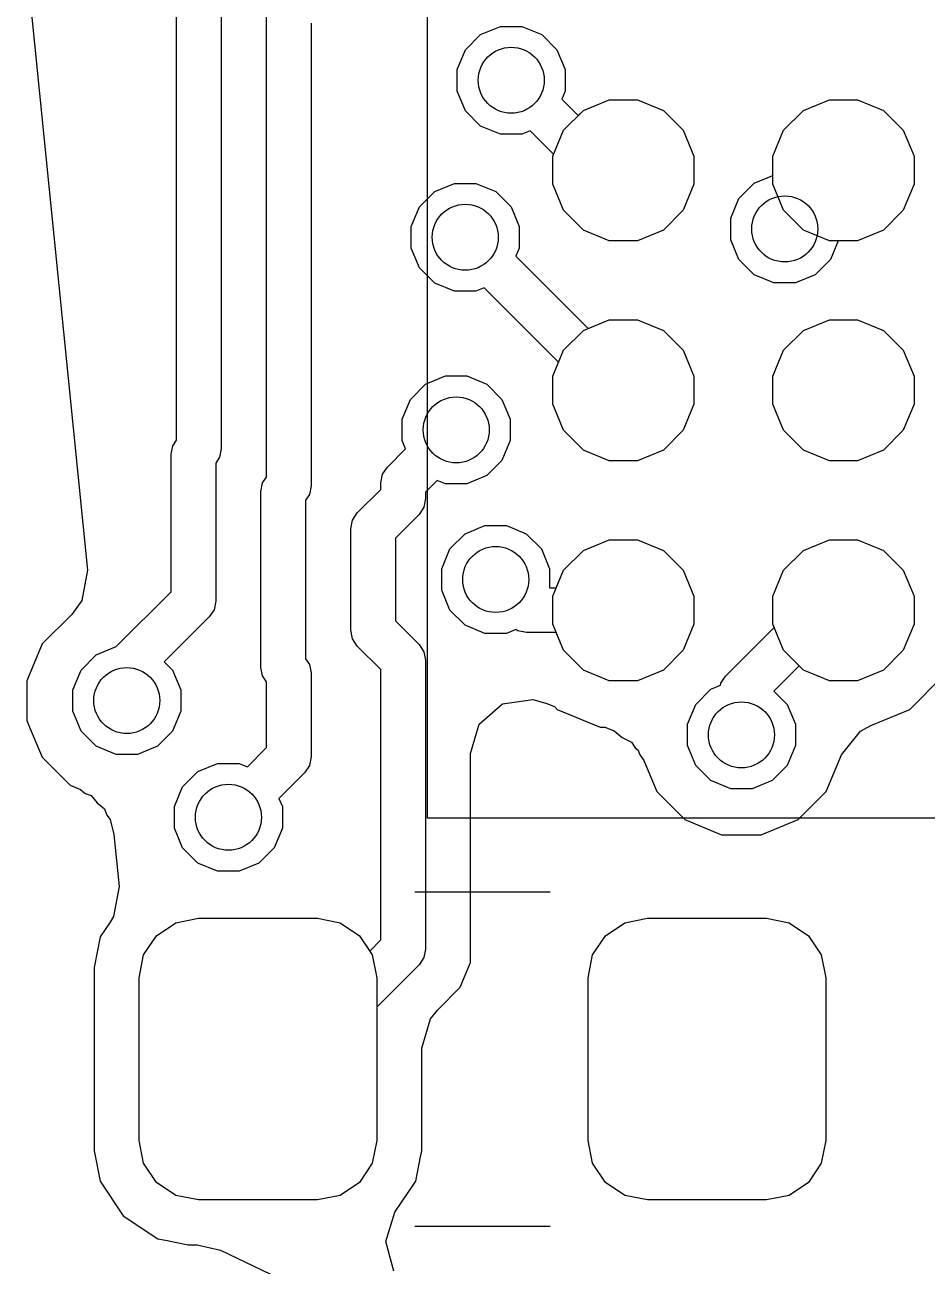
# Model space of a CAD drawing. Extents: x -28 to 34.6, y -6.7 to 48.3.
# Drawn here: x -3.925 to -1.875, y 11.371 to 14.192 of the extents above; entities that cross this region are included whole.
import ezdxf

# ---------------------------------------------------------------- set-up
doc = ezdxf.new("R2010")
doc.units = 0
doc.layers.add('BLACK', color=7, linetype='CONTINUOUS')

msp = doc.modelspace()

# ---------------------------------------------------------------- linework, layer by layer
at = {"layer": 'BLACK', "linetype": 'CONTINUOUS'}
for p, q in [((-3.995914, 15.074221), (-3.78315, 12.952329)), ((-3.010668, 12.389002), (-3.010668, 14.834002)), ((-3.580668, 13.248495), (-3.580668, 14.301159)), ((-3.479068, 14.280117), (-3.479068, 13.228584)), ((-3.376468, 13.163913), (-3.376468, 14.216577)), ((-3.274868, 14.195535), (-3.274868, 13.144002)), ((-2.924316, 14.13548), (-2.889828, 14.169968)), ((-2.889828, 14.169968), (-2.844768, 14.188632)), ((-2.844768, 14.188632), (-2.795996, 14.188632)), ((-2.795996, 14.188632), (-2.750936, 14.169968)), ((-2.750936, 14.169968), (-2.716448, 14.13548)), ((-2.94298, 14.09042), (-2.924316, 14.13548)), ((-2.716448, 14.13548), (-2.697784, 14.09042)), ((-2.94298, 14.041648), (-2.94298, 14.09042)), ((-2.697784, 14.09042), (-2.697784, 14.041648)), ((-2.924316, 13.996588), (-2.94298, 14.041648)), ((-2.697784, 14.041648), (-2.705508, 14.023002)), ((-2.705508, 14.023002), (-2.668229, 13.985723)), ((-2.656504, 13.997447), (-2.597565, 14.02186)), ((-2.656504, 13.997447), (-2.597565, 14.02186)), ((-2.656504, 13.997447), (-2.597565, 14.02186)), ((-2.597565, 14.02186), (-2.533771, 14.02186)), ((-2.597565, 14.02186), (-2.533771, 14.02186)), ((-2.597565, 14.02186), (-2.533771, 14.02186)), ((-2.533771, 14.02186), (-2.474832, 13.997447)), ((-2.533771, 14.02186), (-2.474832, 13.997447)), ((-2.533771, 14.02186), (-2.474832, 13.997447)), ((-2.156504, 13.997447), (-2.097565, 14.02186)), ((-2.156504, 13.997447), (-2.097565, 14.02186)), ((-2.156504, 13.997447), (-2.097565, 14.02186)), ((-2.097565, 14.02186), (-2.033771, 14.02186)), ((-2.097565, 14.02186), (-2.033771, 14.02186)), ((-2.097565, 14.02186), (-2.033771, 14.02186)), ((-2.033771, 14.02186), (-1.974832, 13.997447)), ((-2.033771, 14.02186), (-1.974832, 13.997447)), ((-2.033771, 14.02186), (-1.974832, 13.997447)), ((-2.889828, 13.9621), (-2.924316, 13.996588)), ((-2.701613, 13.952338), (-2.656504, 13.997447)), ((-2.701613, 13.952338), (-2.656504, 13.997447)), ((-2.668229, 13.985723), (-2.656504, 13.997447)), ((-2.474832, 13.997447), (-2.429723, 13.952338)), ((-2.474832, 13.997447), (-2.429723, 13.952338)), ((-2.474832, 13.997447), (-2.429723, 13.952338)), ((-2.201613, 13.952338), (-2.156504, 13.997447)), ((-2.201613, 13.952338), (-2.156504, 13.997447)), ((-2.201613, 13.952338), (-2.156504, 13.997447)), ((-1.974832, 13.997447), (-1.929723, 13.952338)), ((-1.974832, 13.997447), (-1.929723, 13.952338)), ((-1.974832, 13.997447), (-1.929723, 13.952338)), ((-2.844768, 13.943436), (-2.889828, 13.9621)), ((-2.795996, 13.943436), (-2.844768, 13.943436)), ((-2.77735, 13.95116), (-2.795996, 13.943436)), ((-2.724141, 13.897951), (-2.77735, 13.95116)), ((-2.726026, 13.893399), (-2.701613, 13.952338)), ((-2.726026, 13.893399), (-2.701613, 13.952338)), ((-2.429723, 13.952338), (-2.40531, 13.893399)), ((-2.429723, 13.952338), (-2.40531, 13.893399)), ((-2.429723, 13.952338), (-2.40531, 13.893399)), ((-2.226026, 13.893399), (-2.201613, 13.952338)), ((-2.226026, 13.893399), (-2.201613, 13.952338)), ((-2.226026, 13.893399), (-2.201613, 13.952338)), ((-1.929723, 13.952338), (-1.90531, 13.893399)), ((-1.929723, 13.952338), (-1.90531, 13.893399)), ((-1.929723, 13.952338), (-1.90531, 13.893399)), ((-2.726026, 13.893399), (-2.724141, 13.897951)), ((-2.726026, 13.829605), (-2.726026, 13.893399)), ((-2.726026, 13.829605), (-2.726026, 13.893399)), ((-2.726026, 13.829605), (-2.726026, 13.893399)), ((-2.40531, 13.893399), (-2.40531, 13.829605)), ((-2.40531, 13.893399), (-2.40531, 13.829605)), ((-2.40531, 13.893399), (-2.40531, 13.829605)), ((-2.226026, 13.849622), (-2.226026, 13.893399)), ((-2.226026, 13.829605), (-2.226026, 13.893399)), ((-2.226026, 13.829605), (-2.226026, 13.893399)), ((-1.90531, 13.893399), (-1.90531, 13.829605)), ((-1.90531, 13.893399), (-1.90531, 13.829605)), ((-1.90531, 13.893399), (-1.90531, 13.829605)), ((-2.994262, 13.813146), (-2.949202, 13.83181)), ((-2.949202, 13.83181), (-2.90043, 13.83181)), ((-2.90043, 13.83181), (-2.85537, 13.813146)), ((-2.701613, 13.770666), (-2.726026, 13.829605)), ((-2.701613, 13.770666), (-2.726026, 13.829605)), ((-2.701613, 13.770666), (-2.726026, 13.829605)), ((-2.40531, 13.829605), (-2.429723, 13.770666)), ((-2.40531, 13.829605), (-2.429723, 13.770666)), ((-2.40531, 13.829605), (-2.429723, 13.770666)), ((-2.30303, 13.797523), (-2.268542, 13.832011)), ((-2.268542, 13.832011), (-2.226026, 13.849622)), ((-2.201613, 13.770666), (-2.226026, 13.829605)), ((-2.201613, 13.770666), (-2.226026, 13.829605)), ((-1.90531, 13.829605), (-1.929723, 13.770666)), ((-1.90531, 13.829605), (-1.929723, 13.770666)), ((-1.90531, 13.829605), (-1.929723, 13.770666)), ((-3.02875, 13.778658), (-2.994262, 13.813146)), ((-2.85537, 13.813146), (-2.820882, 13.778658)), ((-2.321694, 13.752463), (-2.30303, 13.797523)), ((-3.047414, 13.733598), (-3.02875, 13.778658)), ((-2.820882, 13.778658), (-2.802218, 13.733598)), ((-2.656504, 13.725557), (-2.701613, 13.770666)), ((-2.656504, 13.725557), (-2.701613, 13.770666)), ((-2.656504, 13.725557), (-2.701613, 13.770666)), ((-2.429723, 13.770666), (-2.474832, 13.725557)), ((-2.429723, 13.770666), (-2.474832, 13.725557)), ((-2.429723, 13.770666), (-2.474832, 13.725557)), ((-2.156504, 13.725557), (-2.201613, 13.770666)), ((-2.156504, 13.725557), (-2.201613, 13.770666)), ((-1.929723, 13.770666), (-1.974832, 13.725557)), ((-1.929723, 13.770666), (-1.974832, 13.725557)), ((-1.929723, 13.770666), (-1.974832, 13.725557)), ((-2.321694, 13.703691), (-2.321694, 13.752463)), ((-3.047414, 13.684826), (-3.047414, 13.733598)), ((-2.802218, 13.733598), (-2.802218, 13.684826)), ((-2.597565, 13.701144), (-2.656504, 13.725557)), ((-2.597565, 13.701144), (-2.656504, 13.725557)), ((-2.597565, 13.701144), (-2.656504, 13.725557)), ((-2.474832, 13.725557), (-2.533771, 13.701144)), ((-2.474832, 13.725557), (-2.533771, 13.701144)), ((-2.474832, 13.725557), (-2.533771, 13.701144)), ((-2.097565, 13.701144), (-2.156504, 13.725557)), ((-2.097565, 13.701144), (-2.156504, 13.725557)), ((-1.974832, 13.725557), (-2.033771, 13.701144)), ((-1.974832, 13.725557), (-2.033771, 13.701144)), ((-1.974832, 13.725557), (-2.033771, 13.701144)), ((-3.02875, 13.639766), (-3.047414, 13.684826)), ((-2.802218, 13.684826), (-2.809942, 13.66618)), ((-2.533771, 13.701144), (-2.597565, 13.701144)), ((-2.533771, 13.701144), (-2.597565, 13.701144)), ((-2.533771, 13.701144), (-2.597565, 13.701144)), ((-2.30303, 13.658631), (-2.321694, 13.703691)), ((-2.033771, 13.701144), (-2.097565, 13.701144)), ((-2.033771, 13.701144), (-2.097565, 13.701144)), ((-2.077553, 13.701144), (-2.095162, 13.658631)), ((-2.033771, 13.701144), (-2.077553, 13.701144)), ((-2.809942, 13.66618), (-2.645689, 13.501927)), ((-2.268542, 13.624143), (-2.30303, 13.658631)), ((-2.095162, 13.658631), (-2.12965, 13.624143)), ((-2.994262, 13.605278), (-3.02875, 13.639766)), ((-2.949202, 13.586614), (-2.994262, 13.605278)), ((-2.223482, 13.605479), (-2.268542, 13.624143)), ((-2.17471, 13.605479), (-2.223482, 13.605479)), ((-2.12965, 13.624143), (-2.17471, 13.605479)), ((-2.90043, 13.586614), (-2.949202, 13.586614)), ((-2.881784, 13.594338), (-2.90043, 13.586614)), ((-2.712793, 13.425347), (-2.881784, 13.594338)), ((-2.656504, 13.497447), (-2.597565, 13.52186)), ((-2.656504, 13.497447), (-2.597565, 13.52186)), ((-2.645689, 13.501927), (-2.597565, 13.52186)), ((-2.597565, 13.52186), (-2.533771, 13.52186)), ((-2.597565, 13.52186), (-2.533771, 13.52186)), ((-2.597565, 13.52186), (-2.533771, 13.52186)), ((-2.533771, 13.52186), (-2.474832, 13.497447)), ((-2.533771, 13.52186), (-2.474832, 13.497447)), ((-2.533771, 13.52186), (-2.474832, 13.497447)), ((-2.156504, 13.497447), (-2.097565, 13.52186)), ((-2.156504, 13.497447), (-2.097565, 13.52186)), ((-2.156504, 13.497447), (-2.097565, 13.52186)), ((-2.097565, 13.52186), (-2.033771, 13.52186)), ((-2.097565, 13.52186), (-2.033771, 13.52186)), ((-2.097565, 13.52186), (-2.033771, 13.52186)), ((-2.033771, 13.52186), (-1.974832, 13.497447)), ((-2.033771, 13.52186), (-1.974832, 13.497447)), ((-2.033771, 13.52186), (-1.974832, 13.497447)), ((-2.701613, 13.452338), (-2.656504, 13.497447)), ((-2.701613, 13.452338), (-2.656504, 13.497447)), ((-2.474832, 13.497447), (-2.429723, 13.452338)), ((-2.474832, 13.497447), (-2.429723, 13.452338)), ((-2.474832, 13.497447), (-2.429723, 13.452338)), ((-2.201613, 13.452338), (-2.156504, 13.497447)), ((-2.201613, 13.452338), (-2.156504, 13.497447)), ((-2.201613, 13.452338), (-2.156504, 13.497447)), ((-1.974832, 13.497447), (-1.929723, 13.452338)), ((-1.974832, 13.497447), (-1.929723, 13.452338)), ((-1.974832, 13.497447), (-1.929723, 13.452338)), ((-2.726026, 13.393399), (-2.701613, 13.452338)), ((-2.726026, 13.393399), (-2.701613, 13.452338)), ((-2.429723, 13.452338), (-2.40531, 13.393399)), ((-2.429723, 13.452338), (-2.40531, 13.393399)), ((-2.429723, 13.452338), (-2.40531, 13.393399)), ((-2.226026, 13.393399), (-2.201613, 13.452338)), ((-2.226026, 13.393399), (-2.201613, 13.452338)), ((-2.226026, 13.393399), (-2.201613, 13.452338)), ((-1.929723, 13.452338), (-1.90531, 13.393399)), ((-1.929723, 13.452338), (-1.90531, 13.393399)), ((-1.929723, 13.452338), (-1.90531, 13.393399)), ((-2.726026, 13.393399), (-2.712793, 13.425347)), ((-3.049253, 13.340929), (-3.014765, 13.375417)), ((-3.014765, 13.375417), (-2.969705, 13.394081)), ((-2.969705, 13.394081), (-2.920933, 13.394081)), ((-2.920933, 13.394081), (-2.875873, 13.375417)), ((-2.875873, 13.375417), (-2.841385, 13.340929)), ((-2.726026, 13.329605), (-2.726026, 13.393399)), ((-2.726026, 13.329605), (-2.726026, 13.393399)), ((-2.726026, 13.329605), (-2.726026, 13.393399)), ((-2.40531, 13.393399), (-2.40531, 13.329605)), ((-2.40531, 13.393399), (-2.40531, 13.329605)), ((-2.40531, 13.393399), (-2.40531, 13.329605)), ((-2.226026, 13.329605), (-2.226026, 13.393399)), ((-2.226026, 13.329605), (-2.226026, 13.393399)), ((-2.226026, 13.329605), (-2.226026, 13.393399)), ((-1.90531, 13.393399), (-1.90531, 13.329605)), ((-1.90531, 13.393399), (-1.90531, 13.329605)), ((-1.90531, 13.393399), (-1.90531, 13.329605)), ((-3.067917, 13.295869), (-3.049253, 13.340929)), ((-2.841385, 13.340929), (-2.822721, 13.295869)), ((-2.701613, 13.270666), (-2.726026, 13.329605)), ((-2.701613, 13.270666), (-2.726026, 13.329605)), ((-2.701613, 13.270666), (-2.726026, 13.329605)), ((-2.40531, 13.329605), (-2.429723, 13.270666)), ((-2.40531, 13.329605), (-2.429723, 13.270666)), ((-2.40531, 13.329605), (-2.429723, 13.270666)), ((-2.201613, 13.270666), (-2.226026, 13.329605)), ((-2.201613, 13.270666), (-2.226026, 13.329605)), ((-2.201613, 13.270666), (-2.226026, 13.329605)), ((-1.90531, 13.329605), (-1.929723, 13.270666)), ((-1.90531, 13.329605), (-1.929723, 13.270666)), ((-1.90531, 13.329605), (-1.929723, 13.270666)), ((-3.067917, 13.247097), (-3.067917, 13.295869)), ((-2.822721, 13.295869), (-2.822721, 13.247097)), ((-2.656504, 13.225557), (-2.701613, 13.270666)), ((-2.656504, 13.225557), (-2.701613, 13.270666)), ((-2.656504, 13.225557), (-2.701613, 13.270666)), ((-2.429723, 13.270666), (-2.474832, 13.225557)), ((-2.429723, 13.270666), (-2.474832, 13.225557)), ((-2.429723, 13.270666), (-2.474832, 13.225557)), ((-2.156504, 13.225557), (-2.201613, 13.270666)), ((-2.156504, 13.225557), (-2.201613, 13.270666)), ((-2.156504, 13.225557), (-2.201613, 13.270666)), ((-1.929723, 13.270666), (-1.974832, 13.225557)), ((-1.929723, 13.270666), (-1.974832, 13.225557)), ((-1.929723, 13.270666), (-1.974832, 13.225557)), ((-3.593268, 13.215984), (-3.589401, 13.235424)), ((-3.589401, 13.235424), (-3.580668, 13.248495)), ((-3.060194, 13.228451), (-3.067917, 13.247097)), ((-2.822721, 13.247097), (-2.841385, 13.202037)), ((-3.593268, 12.903268), (-3.593268, 13.215984)), ((-3.482935, 13.209143), (-3.491668, 13.196074)), ((-3.479068, 13.228584), (-3.482935, 13.209144)), ((-3.482935, 13.209144), (-3.482935, 13.209143)), ((-3.101589, 13.187055), (-3.060194, 13.228451)), ((-2.597565, 13.201144), (-2.656504, 13.225557)), ((-2.597565, 13.201144), (-2.656504, 13.225557)), ((-2.597565, 13.201144), (-2.656504, 13.225557)), ((-2.474832, 13.225557), (-2.533771, 13.201144)), ((-2.474832, 13.225557), (-2.533771, 13.201144)), ((-2.474832, 13.225557), (-2.533771, 13.201144)), ((-2.097565, 13.201144), (-2.156504, 13.225557)), ((-2.097565, 13.201144), (-2.156504, 13.225557)), ((-2.097565, 13.201144), (-2.156504, 13.225557)), ((-1.974832, 13.225557), (-2.033771, 13.201144)), ((-1.974832, 13.225557), (-2.033771, 13.201144)), ((-1.974832, 13.225557), (-2.033771, 13.201144)), ((-3.491668, 13.196074), (-3.491668, 12.882226)), ((-3.112601, 13.170574), (-3.101589, 13.187055)), ((-2.841385, 13.202037), (-2.875873, 13.167549)), ((-2.533771, 13.201144), (-2.597565, 13.201144)), ((-2.533771, 13.201144), (-2.597565, 13.201144)), ((-2.533771, 13.201144), (-2.597565, 13.201144)), ((-2.033771, 13.201144), (-2.097565, 13.201144)), ((-2.033771, 13.201144), (-2.097565, 13.201144)), ((-2.033771, 13.201144), (-2.097565, 13.201144)), ((-3.389068, 13.131402), (-3.385201, 13.150842)), ((-3.385201, 13.150842), (-3.376468, 13.163913)), ((-3.116468, 13.151134), (-3.112601, 13.170574)), ((-3.116468, 13.136262), (-3.116468, 13.151134)), ((-2.988352, 13.156609), (-3.014868, 13.130092)), ((-2.969705, 13.148885), (-2.988352, 13.156609)), ((-2.920933, 13.148885), (-2.969705, 13.148885)), ((-2.875873, 13.167549), (-2.920933, 13.148885)), ((-3.389068, 12.731602), (-3.389068, 13.131402)), ((-3.278735, 13.124561), (-3.287468, 13.111492)), ((-3.274868, 13.144002), (-3.278735, 13.124562)), ((-3.278735, 13.124562), (-3.278735, 13.124561)), ((-3.169989, 13.082741), (-3.116468, 13.136262)), ((-3.014868, 13.130092), (-3.014868, 13.11522)), ((-3.287468, 13.111492), (-3.287468, 12.751513)), ((-3.018735, 13.095779), (-3.029747, 13.079299)), ((-3.014868, 13.11522), (-3.018735, 13.09578)), ((-3.018735, 13.09578), (-3.018735, 13.095779)), ((-3.184868, 13.04682), (-3.181001, 13.06626)), ((-3.181001, 13.06626), (-3.169989, 13.082741)), ((-3.029747, 13.079299), (-3.083268, 13.025778)), ((-3.184868, 12.816184), (-3.184868, 13.04682)), ((-2.959602, 13.000948), (-2.925114, 13.035436)), ((-2.925114, 13.035436), (-2.880054, 13.0541)), ((-2.880054, 13.0541), (-2.831282, 13.0541)), ((-2.831282, 13.0541), (-2.786222, 13.035436)), ((-2.786222, 13.035436), (-2.751734, 13.000948)), ((-3.083268, 13.025778), (-3.083268, 12.837226)), ((-2.656504, 12.997447), (-2.597565, 13.02186)), ((-2.656504, 12.997447), (-2.597565, 13.02186)), ((-2.656504, 12.997447), (-2.597565, 13.02186)), ((-2.597565, 13.02186), (-2.533771, 13.02186)), ((-2.597565, 13.02186), (-2.533771, 13.02186)), ((-2.597565, 13.02186), (-2.533771, 13.02186)), ((-2.533771, 13.02186), (-2.474832, 12.997447)), ((-2.533771, 13.02186), (-2.474832, 12.997447)), ((-2.533771, 13.02186), (-2.474832, 12.997447)), ((-2.156504, 12.997447), (-2.097565, 13.02186)), ((-2.156504, 12.997447), (-2.097565, 13.02186)), ((-2.156504, 12.997447), (-2.097565, 13.02186)), ((-2.097565, 13.02186), (-2.033771, 13.02186)), ((-2.097565, 13.02186), (-2.033771, 13.02186)), ((-2.097565, 13.02186), (-2.033771, 13.02186)), ((-2.033771, 13.02186), (-1.974832, 12.997447)), ((-2.033771, 13.02186), (-1.974832, 12.997447)), ((-2.033771, 13.02186), (-1.974832, 12.997447)), ((-2.978266, 12.955888), (-2.959602, 13.000948)), ((-2.751734, 13.000948), (-2.73307, 12.955888)), ((-2.701613, 12.952338), (-2.656504, 12.997447)), ((-2.701613, 12.952338), (-2.656504, 12.997447)), ((-2.701613, 12.952338), (-2.656504, 12.997447)), ((-2.474832, 12.997447), (-2.429723, 12.952338)), ((-2.474832, 12.997447), (-2.429723, 12.952338)), ((-2.474832, 12.997447), (-2.429723, 12.952338)), ((-2.201613, 12.952338), (-2.156504, 12.997447)), ((-2.201613, 12.952338), (-2.156504, 12.997447)), ((-2.201613, 12.952338), (-2.156504, 12.997447)), ((-1.974832, 12.997447), (-1.929723, 12.952338)), ((-1.974832, 12.997447), (-1.929723, 12.952338)), ((-1.974832, 12.997447), (-1.929723, 12.952338)), ((-3.78315, 12.952329), (-3.796047, 12.88366)), ((-2.978266, 12.907116), (-2.978266, 12.955888)), ((-2.73307, 12.955888), (-2.73307, 12.912302)), ((-2.726026, 12.893399), (-2.701613, 12.952338)), ((-2.726026, 12.893399), (-2.701613, 12.952338)), ((-2.718196, 12.912302), (-2.701613, 12.952338)), ((-2.429723, 12.952338), (-2.40531, 12.893399)), ((-2.429723, 12.952338), (-2.40531, 12.893399)), ((-2.429723, 12.952338), (-2.40531, 12.893399)), ((-2.226026, 12.893399), (-2.201613, 12.952338)), ((-2.226026, 12.893399), (-2.201613, 12.952338)), ((-2.226026, 12.893399), (-2.201613, 12.952338)), ((-1.929723, 12.952338), (-1.90531, 12.893399)), ((-1.929723, 12.952338), (-1.90531, 12.893399)), ((-1.929723, 12.952338), (-1.90531, 12.893399)), ((-3.71767, 12.778866), (-3.593268, 12.903268)), ((-2.959602, 12.862056), (-2.978266, 12.907116)), ((-2.73307, 12.912302), (-2.718196, 12.912302)), ((-2.726026, 12.829605), (-2.726026, 12.893399)), ((-2.726026, 12.829605), (-2.726026, 12.893399)), ((-2.40531, 12.893399), (-2.40531, 12.829605)), ((-2.40531, 12.893399), (-2.40531, 12.829605)), ((-2.40531, 12.893399), (-2.40531, 12.829605)), ((-2.226026, 12.829605), (-2.226026, 12.893399)), ((-2.226026, 12.829605), (-2.226026, 12.893399)), ((-2.226026, 12.829605), (-2.226026, 12.893399)), ((-1.90531, 12.893399), (-1.90531, 12.829605)), ((-1.90531, 12.893399), (-1.90531, 12.829605)), ((-1.90531, 12.893399), (-1.90531, 12.829605)), ((-3.796047, 12.88366), (-3.818849, 12.852276)), ((-3.491668, 12.882226), (-3.495535, 12.862786)), ((-3.818849, 12.852276), (-3.886215, 12.78491)), ((-3.506547, 12.846305), (-3.608447, 12.744406)), ((-3.495535, 12.862786), (-3.506547, 12.846305)), ((-3.083268, 12.837226), (-3.029747, 12.783705)), ((-2.925114, 12.827568), (-2.959602, 12.862056)), ((-3.181001, 12.796744), (-3.184868, 12.816184)), ((-2.880054, 12.808904), (-2.925114, 12.827568)), ((-2.831282, 12.808904), (-2.880054, 12.808904)), ((-2.809891, 12.817765), (-2.831282, 12.808904)), ((-2.805108, 12.814569), (-2.809891, 12.817765)), ((-2.785668, 12.810702), (-2.805108, 12.814569)), ((-2.718196, 12.810702), (-2.785668, 12.810702)), ((-2.701613, 12.770666), (-2.726026, 12.829605)), ((-2.701613, 12.770666), (-2.726026, 12.829605)), ((-2.701613, 12.770666), (-2.718196, 12.810702)), ((-2.40531, 12.829605), (-2.429723, 12.770666)), ((-2.40531, 12.829605), (-2.429723, 12.770666)), ((-2.40531, 12.829605), (-2.429723, 12.770666)), ((-2.333324, 12.71197), (-2.222999, 12.822296)), ((-2.222999, 12.822296), (-2.226026, 12.829605)), ((-2.201613, 12.770666), (-2.226026, 12.829605)), ((-2.201613, 12.770666), (-2.226026, 12.829605)), ((-1.90531, 12.829605), (-1.929723, 12.770666)), ((-1.90531, 12.829605), (-1.929723, 12.770666)), ((-1.90531, 12.829605), (-1.929723, 12.770666)), ((-3.886215, 12.78491), (-3.920789, 12.701443)), ((-3.169989, 12.780263), (-3.181001, 12.796744)), ((-3.116468, 12.726742), (-3.169989, 12.780263)), ((-3.029747, 12.783705), (-3.018735, 12.767225)), ((-3.797623, 12.725714), (-3.763135, 12.760202)), ((-3.763135, 12.760202), (-3.718075, 12.778866)), ((-3.718075, 12.778866), (-3.71767, 12.778866)), ((-3.018735, 12.767225), (-3.018735, 12.767224)), ((-3.018735, 12.767224), (-3.014868, 12.747784)), ((-2.656504, 12.725557), (-2.701613, 12.770666)), ((-2.656504, 12.725557), (-2.701613, 12.770666)), ((-2.656504, 12.725557), (-2.701613, 12.770666)), ((-2.429723, 12.770666), (-2.474832, 12.725557)), ((-2.429723, 12.770666), (-2.474832, 12.725557)), ((-2.429723, 12.770666), (-2.474832, 12.725557)), ((-2.156504, 12.725557), (-2.201613, 12.770666)), ((-2.156504, 12.725557), (-2.201613, 12.770666)), ((-1.929723, 12.770666), (-1.974832, 12.725557)), ((-1.929723, 12.770666), (-1.974832, 12.725557)), ((-1.929723, 12.770666), (-1.974832, 12.725557)), ((-3.816287, 12.680654), (-3.797623, 12.725714)), ((-3.608447, 12.744406), (-3.589755, 12.725714)), ((-3.589755, 12.725714), (-3.571091, 12.680654)), ((-3.385201, 12.712162), (-3.389068, 12.731602)), ((-3.287468, 12.751513), (-3.278735, 12.738443)), ((-3.278735, 12.738443), (-3.278735, 12.738442)), ((-3.278735, 12.738442), (-3.274868, 12.719002)), ((-3.116468, 12.112544), (-3.116468, 12.726742)), ((-3.014868, 12.747784), (-3.014868, 12.091502)), ((-2.597565, 12.701144), (-2.656504, 12.725557)), ((-2.597565, 12.701144), (-2.656504, 12.725557)), ((-2.597565, 12.701144), (-2.656504, 12.725557)), ((-2.474832, 12.725557), (-2.533771, 12.701144)), ((-2.474832, 12.725557), (-2.533771, 12.701144)), ((-2.474832, 12.725557), (-2.533771, 12.701144)), ((-2.166279, 12.735332), (-2.223676, 12.677935)), ((-2.156504, 12.725557), (-2.166279, 12.735332)), ((-2.097565, 12.701144), (-2.156504, 12.725557)), ((-2.097565, 12.701144), (-2.156504, 12.725557)), ((-2.097565, 12.701144), (-2.156504, 12.725557)), ((-1.974832, 12.725557), (-2.033771, 12.701144)), ((-1.974832, 12.725557), (-2.033771, 12.701144)), ((-1.974832, 12.725557), (-2.033771, 12.701144)), ((-3.920789, 12.701443), (-3.920789, 12.611094)), ((-3.376468, 12.699092), (-3.385201, 12.712162)), ((-3.376468, 12.549284), (-3.376468, 12.699092)), ((-3.274868, 12.719002), (-3.274868, 12.528242)), ((-2.533771, 12.701144), (-2.597565, 12.701144)), ((-2.533771, 12.701144), (-2.597565, 12.701144)), ((-2.533771, 12.701144), (-2.597565, 12.701144)), ((-2.344336, 12.695489), (-2.333324, 12.71197)), ((-2.033771, 12.701144), (-2.097565, 12.701144)), ((-2.033771, 12.701144), (-2.097565, 12.701144)), ((-2.033771, 12.701144), (-2.097565, 12.701144)), ((-1.915218, 12.636338), (-1.840504, 12.711052)), ((-3.816287, 12.631882), (-3.816287, 12.680654)), ((-3.571091, 12.680654), (-3.571091, 12.631882)), ((-2.401337, 12.647728), (-2.366849, 12.682216)), ((-2.366849, 12.682216), (-2.345192, 12.691187)), ((-2.345192, 12.691187), (-2.344336, 12.695489)), ((-2.223676, 12.677935), (-2.193469, 12.647728)), ((-2.893083, 12.602787), (-2.840279, 12.648542)), ((-2.840279, 12.648542), (-2.771121, 12.658486)), ((-2.771121, 12.658486), (-2.741948, 12.650569)), ((-2.741948, 12.650569), (-2.722363, 12.642583)), ((-2.722363, 12.642583), (-2.716118, 12.636338)), ((-2.420001, 12.602668), (-2.401337, 12.647728)), ((-2.193469, 12.647728), (-2.174805, 12.602668)), ((-3.920789, 12.611094), (-3.914496, 12.595902)), ((-3.797623, 12.586822), (-3.816287, 12.631882)), ((-3.571091, 12.631882), (-3.589755, 12.586822)), ((-2.716118, 12.636338), (-2.618499, 12.595902)), ((-2.003362, 12.599827), (-1.915218, 12.636338)), ((-3.914496, 12.595902), (-3.886215, 12.527626)), ((-3.763135, 12.552334), (-3.797623, 12.586822)), ((-3.589755, 12.586822), (-3.624243, 12.552334)), ((-2.912768, 12.535748), (-2.893083, 12.602787)), ((-2.618499, 12.595902), (-2.607884, 12.595902)), ((-2.607884, 12.595902), (-2.586786, 12.587299)), ((-2.586786, 12.587299), (-2.56837, 12.572626)), ((-2.420001, 12.553896), (-2.420001, 12.602668)), ((-2.174805, 12.602668), (-2.174805, 12.553896)), ((-2.070464, 12.532722), (-2.026623, 12.587125)), ((-2.026623, 12.587125), (-2.003362, 12.599827)), ((-2.56837, 12.572626), (-2.547507, 12.561713)), ((-2.547507, 12.561713), (-2.538999, 12.549223)), ((-3.886215, 12.527626), (-3.822331, 12.463742)), ((-3.718075, 12.53367), (-3.763135, 12.552334)), ((-3.669303, 12.53367), (-3.718075, 12.53367)), ((-3.624243, 12.552334), (-3.669303, 12.53367)), ((-3.419852, 12.505901), (-3.376468, 12.549284)), ((-3.274868, 12.528242), (-3.278735, 12.508802)), ((-2.912768, 12.121915), (-2.912768, 12.535748)), ((-2.538999, 12.549223), (-2.532141, 12.543759)), ((-2.532141, 12.543759), (-2.529036, 12.534598)), ((-2.529036, 12.534598), (-2.519045, 12.519932)), ((-2.401337, 12.508836), (-2.420001, 12.553896)), ((-2.174805, 12.553896), (-2.193469, 12.508836)), ((-2.104877, 12.44964), (-2.070464, 12.532722)), ((-3.53233, 12.49496), (-3.48727, 12.513624)), ((-3.48727, 12.513624), (-3.438498, 12.513624)), ((-3.438498, 12.513624), (-3.419852, 12.505901)), ((-3.278735, 12.508802), (-3.289747, 12.492321)), ((-2.519045, 12.519932), (-2.489929, 12.44964)), ((-2.366849, 12.474348), (-2.401337, 12.508836)), ((-2.193469, 12.508836), (-2.227957, 12.474348)), ((-3.566818, 12.460472), (-3.53233, 12.49496)), ((-3.289747, 12.492321), (-3.34801, 12.434059)), ((-2.321789, 12.455684), (-2.366849, 12.474348)), ((-2.227957, 12.474348), (-2.273017, 12.455684)), ((-3.822331, 12.463742), (-3.798865, 12.454022)), ((-3.798865, 12.454022), (-3.788037, 12.445297)), ((-3.788037, 12.445297), (-3.77487, 12.440809)), ((-3.585482, 12.415412), (-3.566818, 12.460472)), ((-2.489929, 12.44964), (-2.426045, 12.385756)), ((-2.273017, 12.455684), (-2.321789, 12.455684)), ((-2.168761, 12.385756), (-2.104877, 12.44964)), ((-3.77487, 12.440809), (-3.761368, 12.423806)), ((-3.761368, 12.423806), (-3.744463, 12.410183)), ((-3.585482, 12.36664), (-3.585482, 12.415412)), ((-3.34801, 12.434059), (-3.340286, 12.415412)), ((-3.340286, 12.415412), (-3.340286, 12.36664)), ((-3.744463, 12.410183), (-3.739182, 12.395868)), ((-3.739182, 12.395868), (-3.73142, 12.386093)), ((-3.73142, 12.386093), (-3.722937, 12.351833)), ((-0.620668, 12.389002), (-3.010668, 12.389002)), ((-2.426045, 12.385756), (-2.342576, 12.351182)), ((-2.25223, 12.351182), (-2.168761, 12.385756)), ((-3.566818, 12.32158), (-3.585482, 12.36664)), ((-3.340286, 12.36664), (-3.35895, 12.32158)), ((-3.722937, 12.351833), (-3.711132, 12.234101)), ((-2.342576, 12.351182), (-2.342574, 12.351182)), ((-2.342574, 12.351182), (-2.252232, 12.351182)), ((-2.252232, 12.351182), (-2.25223, 12.351182)), ((-3.53233, 12.287092), (-3.566818, 12.32158)), ((-3.35895, 12.32158), (-3.393438, 12.287092)), ((-3.48727, 12.268428), (-3.53233, 12.287092)), ((-3.393438, 12.287092), (-3.438498, 12.268428)), ((-3.438498, 12.268428), (-3.48727, 12.268428)), ((-3.711132, 12.234101), (-3.72403, 12.165433)), ((-3.039309, 12.221502), (-2.732027, 12.221502)), ((-3.72403, 12.165433), (-3.73141, 12.152841)), ((-3.58233, 12.151226), (-3.530668, 12.161502)), ((-3.58233, 12.151226), (-3.530668, 12.161502)), ((-3.58233, 12.151226), (-3.530668, 12.161502)), ((-3.530668, 12.161502), (-3.260668, 12.161502)), ((-3.530668, 12.161502), (-3.260668, 12.161502)), ((-3.530668, 12.161502), (-3.260668, 12.161502)), ((-3.260668, 12.161502), (-3.209006, 12.151226)), ((-3.260668, 12.161502), (-3.209006, 12.151226)), ((-3.260668, 12.161502), (-3.209006, 12.151226)), ((-2.56233, 12.151226), (-2.510668, 12.161502)), ((-2.56233, 12.151226), (-2.510668, 12.161502)), ((-2.510668, 12.161502), (-2.240668, 12.161502)), ((-2.510668, 12.161502), (-2.240668, 12.161502)), ((-2.240668, 12.161502), (-2.189006, 12.151226)), ((-2.240668, 12.161502), (-2.189006, 12.151226)), ((-3.73141, 12.152841), (-3.754012, 12.119015)), ((-3.626127, 12.121961), (-3.58233, 12.151226)), ((-3.626127, 12.121961), (-3.58233, 12.151226)), ((-3.626127, 12.121961), (-3.58233, 12.151226)), ((-3.209006, 12.151226), (-3.165209, 12.121961)), ((-3.209006, 12.151226), (-3.165209, 12.121961)), ((-3.209006, 12.151226), (-3.165209, 12.121961)), ((-2.606127, 12.121961), (-2.56233, 12.151226)), ((-2.606127, 12.121961), (-2.56233, 12.151226)), ((-2.189006, 12.151226), (-2.145209, 12.121961)), ((-2.189006, 12.151226), (-2.145209, 12.121961)), ((-3.754012, 12.119015), (-3.767768, 12.049857)), ((-3.655392, 12.078164), (-3.626127, 12.121961)), ((-3.655392, 12.078164), (-3.626127, 12.121961)), ((-3.655392, 12.078164), (-3.626127, 12.121961)), ((-3.165209, 12.121961), (-3.141914, 12.087099)), ((-3.165209, 12.121961), (-3.135944, 12.078164)), ((-3.165209, 12.121961), (-3.135944, 12.078164)), ((-3.141914, 12.087099), (-3.116468, 12.112544)), ((-2.912768, 12.061088), (-2.912768, 12.121915)), ((-2.635392, 12.078164), (-2.606127, 12.121961)), ((-2.635392, 12.078164), (-2.606127, 12.121961)), ((-2.145209, 12.121961), (-2.115944, 12.078164)), ((-2.145209, 12.121961), (-2.115944, 12.078164)), ((-3.665668, 12.026502), (-3.655392, 12.078164)), ((-3.665668, 12.026502), (-3.655392, 12.078164)), ((-3.665668, 12.026502), (-3.655392, 12.078164)), ((-3.135944, 12.078164), (-3.125668, 12.026502)), ((-3.135944, 12.078164), (-3.125668, 12.026502)), ((-3.014868, 12.091502), (-3.018735, 12.072062)), ((-2.645668, 12.026502), (-2.635392, 12.078164)), ((-2.645668, 12.026502), (-2.635392, 12.078164)), ((-2.115944, 12.078164), (-2.105668, 12.026502)), ((-2.115944, 12.078164), (-2.105668, 12.026502)), ((-3.767768, 12.049857), (-3.767768, 12.049854)), ((-3.767768, 12.049854), (-3.767768, 11.63315)), ((-3.029747, 12.055581), (-3.125668, 11.95966)), ((-3.018735, 12.072061), (-3.029747, 12.055581)), ((-3.018735, 12.072062), (-3.018735, 12.072061)), ((-2.936046, 12.004891), (-2.912768, 12.061088)), ((-3.665668, 11.656502), (-3.665668, 12.026502)), ((-3.665668, 11.656502), (-3.665668, 12.026502)), ((-3.665668, 11.656502), (-3.665668, 12.026502)), ((-3.125668, 12.026502), (-3.125668, 11.656502)), ((-3.125668, 12.026502), (-3.125668, 11.656502)), ((-2.645668, 11.656502), (-2.645668, 12.026502)), ((-2.645668, 11.656502), (-2.645668, 12.026502)), ((-2.105668, 12.026502), (-2.105668, 11.656502)), ((-2.105668, 12.026502), (-2.105668, 11.656502)), ((-2.987254, 11.953684), (-2.936046, 12.004891)), ((-3.125668, 11.95966), (-3.125668, 11.656502)), ((-3.003883, 11.933046), (-2.987254, 11.953684)), ((-3.023568, 11.866007), (-3.003883, 11.933046)), ((-3.023568, 11.633148), (-3.023568, 11.866007)), ((-3.655392, 11.60484), (-3.665668, 11.656502)), ((-3.655392, 11.60484), (-3.665668, 11.656502)), ((-3.655392, 11.60484), (-3.665668, 11.656502)), ((-3.125668, 11.656502), (-3.135944, 11.60484)), ((-3.125668, 11.656502), (-3.135944, 11.60484)), ((-3.125668, 11.656502), (-3.135944, 11.60484)), ((-2.635392, 11.60484), (-2.645668, 11.656502)), ((-2.635392, 11.60484), (-2.645668, 11.656502)), ((-2.105668, 11.656502), (-2.115944, 11.60484)), ((-2.105668, 11.656502), (-2.115944, 11.60484)), ((-3.767768, 11.633148), (-3.767769, 11.633148)), ((-3.767769, 11.633148), (-3.754012, 11.563992)), ((-3.767768, 11.63315), (-3.767768, 11.633148)), ((-3.026265, 11.61959), (-3.023568, 11.633148)), ((-3.626127, 11.561043), (-3.655392, 11.60484)), ((-3.626127, 11.561043), (-3.655392, 11.60484)), ((-3.626127, 11.561043), (-3.655392, 11.60484)), ((-3.135944, 11.60484), (-3.165209, 11.561043)), ((-3.135944, 11.60484), (-3.165209, 11.561043)), ((-3.135944, 11.60484), (-3.165209, 11.561043)), ((-3.037325, 11.56399), (-3.026265, 11.61959)), ((-2.606127, 11.561043), (-2.635392, 11.60484)), ((-2.606127, 11.561043), (-2.635392, 11.60484)), ((-2.115944, 11.60484), (-2.145209, 11.561043)), ((-2.115944, 11.60484), (-2.145209, 11.561043)), ((-3.754012, 11.563992), (-3.754012, 11.563991)), ((-3.754012, 11.563991), (-3.754011, 11.56399)), ((-3.754011, 11.56399), (-3.701608, 11.485562)), ((-3.58233, 11.531778), (-3.626127, 11.561043)), ((-3.58233, 11.531778), (-3.626127, 11.561043)), ((-3.58233, 11.531778), (-3.626127, 11.561043)), ((-3.165209, 11.561043), (-3.209006, 11.531778)), ((-3.165209, 11.561043), (-3.209006, 11.531778)), ((-3.165209, 11.561043), (-3.209006, 11.531778)), ((-3.084497, 11.493391), (-3.037325, 11.56399)), ((-2.56233, 11.531778), (-2.606127, 11.561043)), ((-2.56233, 11.531778), (-2.606127, 11.561043)), ((-2.145209, 11.561043), (-2.189006, 11.531778)), ((-2.145209, 11.561043), (-2.189006, 11.531778)), ((-3.530668, 11.521502), (-3.58233, 11.531778)), ((-3.530668, 11.521502), (-3.58233, 11.531778)), ((-3.530668, 11.521502), (-3.58233, 11.531778)), ((-3.260668, 11.521502), (-3.530668, 11.521502)), ((-3.260668, 11.521502), (-3.530668, 11.521502)), ((-3.260668, 11.521502), (-3.530668, 11.521502)), ((-3.209006, 11.531778), (-3.260668, 11.521502)), ((-3.209006, 11.531778), (-3.260668, 11.521502)), ((-3.209006, 11.531778), (-3.260668, 11.521502)), ((-2.510668, 11.521502), (-2.56233, 11.531778)), ((-2.510668, 11.521502), (-2.56233, 11.531778)), ((-2.240668, 11.521502), (-2.510668, 11.521502)), ((-2.240668, 11.521502), (-2.510668, 11.521502)), ((-2.189006, 11.531778), (-2.240668, 11.521502)), ((-2.189006, 11.531778), (-2.240668, 11.521502)), ((-3.701608, 11.485562), (-3.62318, 11.433159)), ((-3.105374, 11.426745), (-3.084497, 11.493391)), ((-3.039309, 11.461502), (-2.732027, 11.461502)), ((-3.62318, 11.433159), (-3.60589, 11.42972)), ((-3.60589, 11.42972), (-3.554023, 11.419402)), ((-3.086905, 11.359361), (-3.105374, 11.426745)), ((-3.554023, 11.419402), (-3.534098, 11.419402)), ((-3.534098, 11.419402), (-3.48056, 11.407249)), ((-3.48056, 11.407249), (-2.761454, 11.062996))]:
    msp.add_line(p, q, dxfattribs=at)
at = {"layer": 'BLACK'}
for centre in [(-2.820382, 14.066034), (-2.199096, 13.728077), (-2.924816, 13.709212), (-2.945319, 13.271483), (-2.855668, 12.931502), (-3.693689, 12.656268), (-2.297403, 12.578282), (-3.462884, 12.391026)]:
    msp.add_circle(centre, 0.075, dxfattribs=at)

doc.saveas('drawing.dxf')
